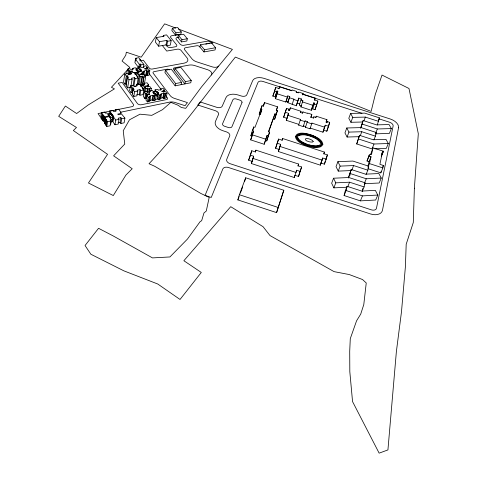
<?xml version="1.0" encoding="UTF-8"?>
<svg xmlns="http://www.w3.org/2000/svg" width="477" height="477" viewBox="0 0 477 477"><rect width="100%" height="100%" fill="white"/><g stroke="black" fill="none" stroke-linecap="round" stroke-linejoin="round"><path stroke-width="0.72" d="M110.932 114.546L111.141 113.198L112.727 115.07L111.433 115.339L110.211 113.574L108.547 113.914L109.764 115.684L108.863 115.875L106.812 112.894L105.405 113.18L104.624 112.041L101.357 112.709L100.665 117.437C104.022 125.308 102.865 106.329 102.293 119.602M101.595 118.809L102.287 114.081L101.357 112.709M101.738 118.779L102.287 114.081M103.688 116.132L104.087 116.048L104.612 116.811L103.903 121.54L103.39 120.776L102.99 120.86L103.688 116.132L102.847 114.903M103.39 120.776L104.087 116.048M104.612 116.811L108.046 116.096L108.494 116.746L105.053 117.461L104.344 122.19L104.862 122.953L104.463 123.036L105.173 118.308L105.572 118.224L104.862 122.953M106.007 125.075L106.723 120.341L105.864 125.105L105.304 124.27L106.013 119.542L105.173 118.308M105.441 124.241L106.013 119.542M108.237 115.935L108.547 113.914M110.7 124.336L111.433 119.62L110.02 119.912L110.813 121.069L110.08 125.797L106.806 126.494L107.528 121.76L106.58 120.371M108.977 114.414L109.495 111.046L112.733 110.384L113.52 111.517L116.215 110.962L115.428 109.835L118.642 109.173L121.009 112.554L120.615 112.632L121.14 113.383L117.753 114.086L118.201 114.73L121.593 114.027L124.902 118.111L124.115 122.81L120.896 123.495L120.103 122.345L120.872 117.64L118.165 118.207L118.964 119.357L118.201 124.068L114.957 124.759L112.596 121.319L113.335 116.609L113.735 116.525L112.989 121.236L112.596 121.319M110.121 114.426L110.431 112.405L109.495 111.046M110.265 114.397L110.431 112.405M109.871 117.819L110.08 116.471L109.37 116.615L111.433 119.62M110.789 114.569L110.998 113.222M110.569 118.839L110.777 117.491L110.08 116.471M111.636 115.792L111.845 114.444M112.029 115.708L112.238 114.367M113.735 116.525L113.24 115.816L112.143 116.042L112.846 117.062L112.107 121.778L110.736 122.064M113.24 115.816L112.5 120.526L112.989 121.236M115.213 111.177L115.428 109.835M114.957 124.759L115.708 120.043L113.335 116.609M142.754 74.364L142.993 73.017L141.448 70.96L138.396 71.52L139.087 72.45L137.537 72.742L138.694 74.299L138.062 74.418L136.857 72.802L135.301 73.088L136.5 74.71L135.844 74.835L133.995 72.337L130.913 72.903L131.604 73.846L128.599 74.4L127.908 73.464L124.807 74.036L123.495 82.187L124.956 84.202L126.017 84L126.793 85.079M124.956 84.202L126.28 76.052L124.807 74.036M126.703 73.768L127.454 69.141L130.185 68.819L130.686 69.499L133.387 69.004L132.88 68.324L135.373 67.698L136.714 69.499L135.82 69.66L136.136 70.083L137.674 69.797L136.488 68.211L138.02 67.925L139.212 69.517L140.745 69.237L140.429 68.813L139.546 68.98L138.199 67.185L140.9 66.863L141.407 67.537L144.072 67.048L143.565 66.375L146.016 65.754L147.369 67.543L147.137 68.855M126.017 84L127.347 75.855L126.28 76.052M127.347 75.855L128.528 77.465L127.46 77.668L126.125 85.818L127.645 87.917L130.734 87.321M128.14 74.919L128.79 70.954L127.454 69.141M120.896 123.495L121.671 118.791L120.872 117.64M129.034 74.752L129.684 70.787L128.79 70.954M129.482 74.555L130.03 71.258L129.684 70.787M127.645 87.917L128.993 79.766L127.46 77.668M130.686 74.263L130.913 72.903M132.66 69.642L132.88 68.324M148.246 86.838L148.609 84.858L147.053 82.765L143.994 83.356L144.692 84.304L143.136 84.602L144.31 86.188L143.678 86.313L142.456 84.667L140.9 84.966L142.116 86.617L141.454 86.742L139.582 84.202L136.494 84.799L137.191 85.753L134.186 86.331L133.488 85.377L130.376 85.973L129.601 90.624L131.086 92.675L132.147 92.466L132.94 93.558M130.966 85.967L132.105 79.176L131.408 78.234L134.419 77.668L135.116 78.61L133.846 86.063M135.462 59.166L134.884 62.606L138.712 67.716L139.302 64.27L135.462 59.166L136.488 58.987L135.903 58.212L138.843 57.687L140.226 59.518L139.994 60.895M135.444 60.961L135.903 58.212M131.086 92.675L131.873 88.024L130.376 85.973M133.041 85.794L134.419 77.668M135.069 74.442L135.301 73.088M132.147 92.466L132.94 87.822L131.873 88.024M136.154 70.185L136.488 68.211M132.94 87.822L134.132 89.461L133.065 89.67L132.272 94.315L133.816 96.449L136.923 95.829L137.734 91.19L137.03 90.225L140.047 89.634L140.751 90.6L139.928 95.233L143.017 94.619L143.845 89.992L141.961 87.434L142.438 87.345L143.136 88.293L142.897 89.61M137.972 68.497L138.199 67.185M137.304 74.09L137.537 72.742M137.716 71.759L137.942 70.441L136.589 70.691L137 71.246L137.889 71.079L138.724 72.2M133.816 96.449L134.615 91.805L133.065 89.67M137.275 77.709L137.507 76.356L136.821 75.426L136.344 75.515L138.205 78.025L136.917 85.472M138.163 72.874L138.396 71.52M136.267 86.122L136.494 84.799M139.737 67.525L140.327 64.085L139.302 64.27M140.56 66.935L140.918 64.872L140.327 64.085M140.369 76.547L141.925 76.254L142.51 77.035L144.024 76.928L142.581 85.031L141.073 85.144L140.494 84.363L138.95 84.662L140.369 76.547L139.201 74.978L138.753 75.062L139.445 75.992L138.032 84.107L136.75 84.357M140.971 71.156L141.198 69.845L139.85 70.089L140.53 71.007L138.628 71.359L137.942 70.441M141.705 74.561L141.943 73.208L142.993 73.017M143.267 67.77L143.869 64.335L139.803 59.595L140.226 59.518M143.333 67.686L143.565 66.375M140.494 84.363L141.925 76.254M139.928 95.233L139.23 94.273L140.047 89.634M140.661 86.289L140.9 84.966M142.832 74.448L143.297 71.818L144.459 71.598L143.875 74.883M141.073 85.144L142.51 77.035M142.826 75.259L143.297 71.818M142.468 84.876L143.911 76.773M142.903 85.926L143.136 84.602M146.141 69.672L146.493 67.704L147.369 67.543M143.756 84.673L143.994 83.356M146.493 67.704L146.838 68.163L144.567 68.581L144.96 69.099L147.232 68.682L147.584 69.141L148.46 68.98L149.82 70.775L148.985 75.366L146.302 75.7L145.795 75.02L146.618 70.423L143.947 70.918L144.459 71.598M144.352 84.035L145.688 76.612L144.137 74.543L143.088 74.74L142.736 74.269L139.999 74.782L139.564 74.191L142.295 73.679L141.943 73.208M146.302 75.7L147.131 71.103L146.618 70.423M145.402 91.775L146.004 88.472L144.823 86.88L144.376 86.963L145.074 87.911L143.422 96.587L144.811 98.483L145.712 98.298L146.069 98.787L146.922 94.154L146.558 93.665L145.652 93.85L144.257 91.954L147.029 91.59L147.554 92.305L150.285 91.763L149.754 91.053L152.27 90.374L153.672 92.252L152.771 92.431L153.099 92.872L154.47 92.598L153.761 91.644L155.687 91.262L156.396 92.216L157.768 91.942L157.332 91.369L156.438 91.548L155.138 89.807L157.869 89.449L158.4 90.153L161.101 89.622L160.564 88.913L163.051 88.245L164.464 90.111L164.07 92.079M147.459 75.479L148.287 70.888L147.131 71.103M147.572 75.634L148.287 70.888M144.811 98.483L145.652 93.85M163.367 35.423L164.046 36.276L156.235 37.582L155.413 42.101L158.62 46.186L166.014 44.91L166.7 45.768L170.295 45.148L171.171 40.652L166.556 34.893L163.367 35.423L163.122 36.711M147.679 86.862L147.918 85.538L147.56 85.061L148.609 84.858M145.712 98.298L146.558 93.665M146.838 92.127L147.566 88.167L146.004 88.472M146.922 94.154L149.259 93.689L149.665 94.237L147.321 94.702L147.685 95.191L146.779 95.37L145.926 100.009L147.321 101.911L148.776 101.613L149.522 96.819L150.72 96.581L149.85 101.213L148.663 101.452L149.522 96.819M147.548 92.264L148.156 88.96L147.566 88.167M147.083 96.026L147.321 94.702M148.949 91.989L149.557 88.686L148.156 88.96M149.068 92.144L149.557 88.686M147.321 101.911L148.18 97.278L146.779 95.37M149.015 95.012L149.259 93.689M149.51 92.371L149.754 91.053M158.62 46.186L159.461 41.666L156.235 37.582M150.851 91.155L151.34 88.519L149.772 86.415L148.723 86.617L148.365 86.14L145.622 86.671L145.181 86.069L147.918 85.538M152.92 95.317L153.457 96.032L156.212 95.662L154.906 93.903L154.005 94.082L153.576 93.51L155.132 93.2L156.378 94.869L155.329 100.283L152.58 100.659L152.05 99.937L152.92 95.317L150.189 95.865L150.72 96.581M153.421 93.575L153.761 91.644M152.58 100.659L153.457 96.032M154.763 91.781L155.138 89.807M153.761 100.414L154.643 95.794M154.882 94.518L155.132 93.2M153.88 100.575L154.763 95.955M159.461 41.666L166.878 40.408L166.014 44.91L167.165 46.364A2.784 1.598 12 0 0 170.873 47.557L175.393 46.77A2.773 1.592 12.1 0 0 176.508 44.743L170.826 37.671A2.749 1.556 12.1 0 1 171.929 35.692L178.231 34.618L179 35.566M166.7 45.768L167.564 41.266L166.878 40.408M157.142 96.628L157.392 95.311M160.409 94.637L159.509 99.246L160.683 99.007L161.59 94.398L160.409 94.637L159.628 99.407L158.191 99.699L159.085 95.084L157.774 93.331L158.674 93.152L158.239 92.58L156.689 92.89L157.935 94.553L157.046 99.168L155.49 99.484M157.988 93.897L158.239 92.58M160.314 90.231L160.564 88.913M172.304 28.37L171.869 30.6L175.506 35.083L180.831 34.183L181.278 31.959L177.629 27.499L172.304 28.37L175.947 32.853L175.506 35.083M181.111 84.662L181.594 82.39L171.297 69.177L165.388 70.28L164.941 72.558L175.178 85.836L190.752 82.76L191.247 80.494L180.884 67.382L175.041 68.473L174.582 70.739M163.313 91.602L163.575 90.284L164.464 90.111M163.677 92.079L163.939 90.767L163.575 90.284M163.939 90.767L161.637 91.226L162.043 91.769L164.344 91.31L164.708 91.787L165.597 91.614L167.022 93.492L166.097 98.089L163.378 98.459L162.848 97.749L163.76 93.146L161.053 93.683L161.59 94.398M163.378 98.459L164.291 93.856L163.76 93.146M164.547 98.22L165.465 93.617L164.291 93.856M164.666 98.381L165.465 93.617M178.261 35.137L177.814 37.367L181.498 41.916L186.841 40.992L187.306 38.762L183.603 34.243L178.261 35.137L181.958 39.68L181.498 41.916M368.184 168.763L380.807 172.865L382.87 167.94L383.371 165.477L379.883 164.344L382.476 151.942L383.097 152.139L381.326 156.432M175.178 85.836L175.649 83.558L165.388 70.28M380.807 172.865L381.057 171.631M383.097 152.139L383.293 151.191L372.99 147.852L370.563 154.775M175.041 68.473L185.368 81.65L184.879 83.916L173.574 69.451A2.141 1.27 12.2 0 1 174.445 67.829L188.809 65.146A7.936 4.681 12.9 0 1 195.123 65.701L207.751 69.773A5.664 3.345 13.5 0 1 211.347 74.996M199.905 47.032L200.394 44.808L211.472 42.858L215.568 47.736L215.049 49.948L203.965 51.951L199.577 46.627A2.063 1.181 13.1 0 0 196.822 45.738L185.72 47.682A2.773 1.592 12.6 0 0 184.629 49.715L192.1 58.969A8.687 5.032 13.1 0 0 196.166 61.676L212.265 66.869A5.587 3.25 13.7 0 0 218.716 66.029M362.317 191.283L364.094 186.93L365.018 182.774L348.878 177.522L333.542 178.219L331.658 183.24L333.876 187.872L346.886 187.228M366.068 174.516L367.827 170.182L368.715 166.199L352.902 161.065L337.907 161.655L336.041 166.646L338.235 171.112L351.662 170.533M373.95 139.809L375.417 136.136L376.234 132.487L361.089 127.597L346.779 127.979L344.954 132.91L347.089 137.036L359.193 136.666M377.253 125.052L379.489 117.891L364.637 113.109L350.619 113.407L348.812 118.308L350.923 122.291L362.735 121.999M368.482 166.068L369.478 163.593L371.005 156.742L369.001 156.092L369.24 155.031L370.498 154.202L371.5 154.524L372.99 147.852M362.216 191.211L362.836 188.439M367.946 166.479L369.019 161.673L371.005 156.742M203.965 51.951L204.466 49.727L200.394 44.808M369.019 161.673L367.022 161.023L369.24 155.031M297.159 136.565C297.427 140.793 303.223 143.011 306.8 144.507M344.09 195.54L346.058 190.532L347.089 186.31L361.691 191.074L375.357 190.371L377.79 195.063L375.685 200.024L360.409 200.865L344.09 195.54L345.127 191.319L347.089 186.31M348.502 177.903L351.191 169.502L365.495 174.147L378.857 173.55L381.26 178.064L379.179 183.007L364.953 183.699M388.308 143.523L373.998 144L372.03 148.907L356.73 143.959L359.533 135.331L373.223 139.755L385.976 139.35L388.308 143.523L386.281 148.407L374.88 148.806M360.868 127.776L363.146 120.544L376.568 124.873L389.059 124.551L391.355 128.581L389.357 133.435L375.399 133.846M348.425 177.855L351.191 169.502M356.73 143.959L359.533 135.331M360.57 128.289L363.146 120.544M324.408 164.177L326.22 159.169L322.726 158.03L320.926 163.045L324.408 164.177L325.201 161.333M326.22 159.169L327.407 154.912L323.931 153.797L324.414 152.08L282.64 138.521L282.068 140.19L278.61 139.069L277.155 143.225L275.575 148.293L279.039 149.42L280.637 144.352L277.155 143.225M280.637 144.352L278.324 151.501L320.323 165.167L320.926 163.045M320.323 165.167L322.726 158.03M260.68 109.167L262.034 105.679L263.191 106.055L264.52 102.615L277.542 106.824L276.278 110.282L277.441 110.658L276.159 114.176L274.99 113.8L268.432 131.718L269.63 132.111L268.271 135.838L267.072 135.444L264.18 144.269L250.646 139.868L252.083 136.148L250.89 135.76L252.345 130.662L253.776 126.965L254.968 127.353L261.843 109.543L260.68 109.167L259.226 114.218L260.388 114.593M252.87 130.143L253.776 126.965M250.646 139.868L253.543 131.05L252.345 130.662M252.261 135.51L253.543 131.05M260.579 110.718L262.034 105.679M260.567 113.961L261.843 109.543M326.805 131.217L328.558 126.262L325.29 125.207L323.555 130.167L326.805 131.217L329.685 122.345L327.27 121.569L326.84 122.804M328.558 126.262L329.685 122.345M263.429 106.383L264.52 102.615M253.669 156.229L252.166 161.357L248.63 160.2L251.749 150.75L255.284 151.907L255.934 150.166L298.608 164.064L298.053 165.853L301.607 166.992L298.519 176.478L294.965 175.321L294.273 177.527L251.361 163.522L253.669 156.229L250.115 155.067M250.449 155.234L251.749 150.75M237.862 199.911L239.371 194.723L245.691 177.784L283.809 190.257L276.577 212.623L237.862 199.911L239.126 196.518M244.558 181.654L245.691 177.784M327.27 121.569L327.001 122.494L326.167 122.225L326.918 119.661L316.257 116.215L315.84 117.455L313.914 116.805L313.49 118.046M255.368 152.085L255.934 150.166M298.626 125.099L298.858 124.39L286.289 120.323L287.858 115.315L300.486 119.393L298.626 125.099L303.223 126.59L303.45 125.88L305.668 126.596L305.441 127.305L310.044 128.796L310.265 128.086L322.959 132.195L323.555 130.167M322.959 132.195L325.29 125.207M276.547 95.543L277.823 91.268L277.006 91.006L275.193 96.867L272.844 96.11L275.694 87.482L278.95 88.525L279.641 86.671L291.852 90.606L292.085 89.95L296.545 91.387L296.318 92.043L298.471 92.735L298.697 92.079L303.163 93.516L302.71 94.929M274.227 92.46L275.694 87.482M275.193 96.867L277.006 91.006M303.163 93.516L302.937 94.172L315.273 98.149L314.671 100.039L317.843 101.058L316.68 104.773L314.307 104.01L314.593 103.121L313.771 102.859L311.338 110.276L300.868 106.896L301.267 105.715L299.341 105.089L301.339 98.924L298.799 98.107L296.295 105.781L287.798 102.68L289.754 96.527L287.822 95.901L285.872 102.054L275.426 98.685L277.823 91.268M279.003 88.8L279.641 86.671M264.18 144.269L267.072 135.444M265.546 140.524L266.744 140.912L268.271 135.838M268.676 131.956L274.99 113.8M269.63 132.111L266.744 140.912M276.41 110.586L277.542 106.824M273.476 118.833L274.639 119.208L276.159 114.176M277.441 110.658L274.639 119.208M285.872 102.054L287.822 95.901M315.881 117.443L316.257 116.215M298.519 176.478L299.687 172.686M287.798 102.68L289.754 96.527M285.204 112.244L288.549 113.323L286.981 118.332L283.648 117.253L286.558 108.416L288.961 109.191L288.567 110.437M286.558 108.416L283.648 117.253M277.03 144.132L278.61 139.069M300.248 171.41L296.676 170.247L295.99 172.453L252.864 158.388M324.7 127.228L311.946 123.102L311.725 123.811L307.105 122.315L307.325 121.611L305.101 120.89L303.223 126.59M313.914 116.805L313.52 118.063L310.926 117.223L311.815 114.414L307.623 113.061L307.516 113.395L302.943 111.916L302.543 113.132L300.582 112.5L300.981 111.284L290.35 107.85L289.473 110.372L288.639 110.098L288.961 109.191M289.569 110.348L290.35 107.85M292.174 104.451L293.85 99.156L289.342 97.702M311.338 110.276L312.125 107.802L312.942 108.064L312.656 108.959L315.017 109.716L317.843 101.058M282.044 140.417L282.64 138.521M296.295 105.781L298.799 98.107M276.577 212.623L283.809 190.257M300.868 106.896L302.865 100.754L300.933 100.128L301.339 98.924M305.101 120.89L304.875 121.599L300.254 120.103L300.486 119.393M300.582 112.53L300.981 111.284M302.537 113.162L302.943 111.916M305.441 127.305L307.325 121.611M302.865 100.754L302.472 101.935L312.99 105.328M312.125 107.802L313.771 102.859M314.57 100.259L315.273 98.149M312.656 108.959L314.593 103.121M310.777 117.521L311.815 114.414M315.017 109.716L316.68 104.773M299.341 105.089L299.747 103.885L297.219 103.068M310.044 128.796L311.946 123.102M297.97 165.966L298.608 164.064M294.273 177.527L296.676 170.247M299.878 172.054L301.607 166.992M278.324 151.501L279.039 149.42M287.858 115.315L288.549 113.323M286.289 120.323L286.981 118.332M293.85 99.156L293.737 99.478L297.875 100.814M275.575 148.293L276.785 144.823M326.053 122.136L326.918 119.661M323.746 153.958L324.414 152.08M325.6 159.914L327.407 154.912M275.426 98.685L276.338 96.259L275.521 95.996M240.39 193.125L242.668 187.014M251.361 163.522L252.166 161.357M350.923 122.291L352.747 117.384L350.619 113.407M347.089 137.036L348.937 132.099L346.779 127.979M248.63 160.2L250.264 155.878M272.844 96.11L273.995 93.069M338.235 171.112L340.119 166.115L337.907 161.655M333.876 187.872L335.778 182.852L333.542 178.219M363.939 120.759L365.346 117.098L378.702 121.402M360.379 135.42L361.799 131.735L375.417 136.136M250.89 135.76L252.083 132.672M259.226 114.218L260.132 111.886M351.907 169.913L353.6 165.561L367.827 170.182M347.852 186.567L349.569 182.196L364.094 186.93M378.523 120.323L379.489 117.891M375.643 133.238L377.343 128.969L391.355 128.581M375.745 133.709L376.234 132.487M367.022 161.023L369.001 156.092M367.964 168.053L368.715 166.199M364.494 183.108L366.264 178.768L381.26 178.064M364.261 184.635L365.018 182.774M360.409 200.865L362.454 195.88L377.79 195.063M381.719 153.779L382.476 151.942M381.272 156.092L383.293 151.191M382.858 166.712L383.371 165.477M297.26 136.267L297.94 135.468M320.866 144.686L320.663 144.936A5.164 3.19 18.8 0 1 320.24 145.288C317.503 146.958 312.202 146.248 307.814 144.853M320.109 144.704L319.238 145.264M298.22 135.939C303.569 133.244 310.08 135.921 315.136 138.193M298.006 135.426C303.843 132.952 310.599 135.587 315.953 138.217M319.041 145.348L316.036 145.843L312.059 145.521M118.081 122.774L120.103 122.345M107.528 121.76L110.813 121.069M115.708 120.043L118.964 119.357M121.671 118.791L124.902 118.111M110.777 117.491L112.846 117.062M120.305 112.286L169.597 102.114A7.483 4.639 12.2 0 1 175.19 102.501L185.064 105.703L187.425 102.597L174.481 98.399A7.364 4.496 12.3 0 1 170.176 95.591L153.236 73.267A2.17 1.294 11.4 0 1 154.16 71.622L166.968 69.225A2.152 1.276 11.9 0 1 169.568 69.875M103.104 112.56L98.053 113.592L100.009 116.471M104.541 112.262L131.932 106.663A3.041 1.896 10.3 0 0 133.298 104.248L118.189 83.189L122.172 82.438L137.328 103.426A3.023 1.878 10.7 0 0 141.347 104.737L166.479 99.592A2.23 1.371 11.8 0 0 167.403 97.839L166.074 96.08M149.325 100.492L152.05 99.937M160.827 98.161L162.848 97.749M156.378 94.869L157.935 94.553M148.18 97.278L149.641 96.98M159.085 95.084L160.528 94.792M165.585 93.778L167.022 93.492M136.821 94.75L139.23 94.273M143.136 88.293L145.074 87.911M175.649 83.558L181.594 82.39M185.368 81.65L191.247 80.494M134.615 91.805L137.734 91.19M140.751 90.6L143.845 89.992M149.677 88.847L151.34 88.519M131.247 86.14L132.439 85.914M134.341 86.623L135.569 86.385M128.993 79.766L132.105 79.176M135.116 78.61L138.205 78.025M144.024 76.928L145.688 76.612M137.507 76.356L139.445 75.992M144.459 75.271L145.795 75.02M133.882 72.784L135.909 72.409L136.422 73.094L137.597 72.874M141.979 72.236L143.41 71.967M148.407 71.037L149.82 70.775M130.03 71.258L132.344 70.829L132.731 71.353L130.418 71.783L130.758 72.248L129.863 72.415L130.871 73.78M140.727 70.554L141.609 70.393L141.198 69.845M140.918 64.872L143.869 64.335M140.16 60.782L143.333 60.215L149.325 68.116A2.164 1.282 11.2 0 0 152.205 69.046L184.283 63.113A7.036 4.102 12.4 0 0 187.044 57.854L181.045 50.389A2.79 1.61 12.3 0 0 177.331 49.197L166.717 51.063L162.365 45.542M204.466 49.727L215.568 47.736M205.772 44.176L207.221 43.926M208.664 43.675L210.113 43.419M211.555 43.169L213.004 42.912L208.097 41.064L183.788 45.303A2.761 1.574 12.5 0 1 180.103 44.122L176.311 39.424A2.749 1.562 12.3 0 1 177.414 37.439L178.78 37.206M181.958 39.68L187.306 38.762M167.564 41.266L171.171 40.652M175.947 32.853L181.278 31.959M335.778 182.852L349.569 182.196M340.119 166.115L353.6 165.561M348.937 132.099L361.799 131.735M352.747 117.384L365.346 117.098M311.988 145.509L309.698 145.014M309.633 144.996L308.726 144.746M307.975 144.513L307.325 144.298M291.924 90.785L262.916 81.442A4.221 2.486 15.8 0 0 257.979 82.455L226.736 159.366A4.687 3.059 15.3 0 0 230.033 163.677L371.327 209.838A4.764 3.071 22.7 0 0 376.472 208.264L393.12 126.006A4.287 2.498 21 0 0 389.566 122.237L378.953 118.821M296.169 92.156L298.292 92.836M302.537 94.207L361.971 113.347M274.317 91.119L276.678 91.876M276.916 93.695L287.404 97.075M362.276 124.103L377.343 128.969M286.289 100.88L288.215 101.5M358.632 139.028L373.998 144M369.478 163.593L382.87 167.94M252.106 134.764L265.701 139.183M279.921 146.433L322.124 160.153M350.207 173.545L366.264 178.768M349.253 174.481L350.607 174.922M346.058 190.532L362.454 195.88M239.371 194.723L278.282 207.495M307.57 144.775L307.206 144.65M306.938 144.161C302.388 142.319 298.805 140.524 297.708 137.388M175.691 28.018L164.625 23.85L141.216 57.186L126.333 52.196L125.773 55.183L122.04 61.008L129.816 67.4L111.439 87.273L114.438 88.871L88.251 104.946L76.624 113.532L65.379 106.037L58.689 116.334L76.469 127.484L73.351 130.543L107.552 154.327L88.448 182.989L113.287 195.552L125.922 175.059L132.201 168.727L113.609 155.83L124.747 144.042L123.245 130.722L129.494 119.805L140.011 114.182L151.781 115.345L162.544 109.65L170.849 102.358L178.028 105.22L181.314 107.486L185.72 108.333L201.294 87.219L232.4 49.387L178.458 29.061M315.231 138.247L316.227 138.813M315.989 138.235L316.329 138.431M316.257 138.825L316.937 139.254M316.656 138.628L319.763 141.043L321.134 143.338A4.508 2.784 18.8 0 1 321.099 144.203M317.283 139.493L320.258 142.444M149.259 73.798L161.208 89.628M157.321 98.53L158.191 99.699M138.175 83.612L138.95 84.662M110.575 112.375L111.141 113.198M105.053 117.461L105.572 118.224M102.43 114.051L102.99 114.874M106.156 119.512L106.723 120.341M102.156 119.632L102.99 120.86M104.463 123.036L105.304 124.27M105.864 125.105L106.806 126.494M320.329 142.587L320.586 143.428M295.955 136.744C299.043 144.668 315.5 150.499 322.184 144.716C321.522 136.285 299.818 129.422 295.955 136.744M414.376 188.218L413.285 222.526L406.201 244.224L405.361 267.156L401.497 311.66L396.375 351.627L387.932 449.918L379.137 453.15L352.551 401.598L349.814 371.672L349.713 351.233L350.285 338.634L356.569 320.812L360.713 314.104L363.79 304.559L366.241 282.962L362.526 279.528L349.265 274.555L334.079 271.634L270.012 235.584L263.065 226.688L230.719 206.678L183.872 260.728L201.288 272.45L180.032 299.461L157.738 284L123.919 270.864L90.857 254.235L85.049 245.512L98.566 228.298L113.347 236.02L152.473 257.908L169.913 256.954L187.515 239.001L200.155 221.59L201.652 220.72L203.947 213.022L206.279 211.007L209.2 197.4L200.883 193.477L154.697 166.27L149.033 163.736L151.292 161.309C181.701 128.581 207.692 92.109 235.358 57.097L371.13 111.403L375.399 94.082L382.023 75.062L408.98 88.489L418.311 133.733L414.376 188.218M313.222 141.52L312.328 142.128L309.877 141.919A8.264 5.086 18.5 0 1 308.011 141.341C304.398 140.793 304.547 137.149 308.398 138.729A8.342 5.181 18.5 0 1 310.265 139.302L312.286 140.345L313.222 141.52M322.887 144.233C321.021 149.104 313.92 147.292 309.949 146.618A21.638 13.261 18.4 0 1 304.946 144.996C290.737 139.725 293.558 130.024 308.339 134.115A22.061 13.779 18.5 0 1 313.276 135.712C317.014 137.501 322.202 139.618 322.887 144.233M398.545 127.753L382.488 210.232A11.114 7.161 22.7 0 1 370.474 213.94L228.501 167.516A4.74 3.13 15.3 0 0 222.837 168.953L211.257 197.454L205.05 195.415L229.711 135.975A4.555 2.886 14.8 0 0 226.515 131.902L222.842 130.71A10.5 6.577 14.7 0 1 215.503 121.337L218.478 114.617A4.46 2.761 14.1 0 0 215.389 110.712L197.794 105.006L200.191 101.947L216.892 107.361A4.406 2.701 14.2 0 0 222.193 106.216L226.032 97.517A10.16 6.159 14.9 0 1 238.095 94.977L241.135 95.96A4.782 2.868 15.1 0 0 246.806 94.762L252.625 80.732A9.856 5.802 15.8 0 1 264.139 78.389L390.24 118.988A9.999 5.825 21 0 1 398.545 127.753M321.665 144.382L321.635 144.483A5.14 3.178 18.8 0 1 321.146 145.246L320.896 145.473A6.058 3.744 18.8 0 1 320.622 145.67L320.514 145.735A6.702 4.138 18.8 0 1 320.198 145.902L319.852 146.057A7.727 4.776 18.7 0 1 319.65 146.135C311.982 148.168 298.668 143.112 296.587 137.376A5.175 3.202 18.1 0 1 297.421 135.194C305.566 132.266 317.253 135.814 321.701 143.404A5.104 3.154 18.8 0 1 321.665 144.382M241.964 102.668L231.953 126.679A2.999 1.878 14.8 0 1 228.37 127.502L224.715 126.316A2.999 1.878 14.7 0 1 222.616 123.644L232.919 99.747A2.904 1.759 14.9 0 1 236.371 99.013L239.889 100.152A2.904 1.759 15 0 1 241.964 102.668"/></g></svg>
